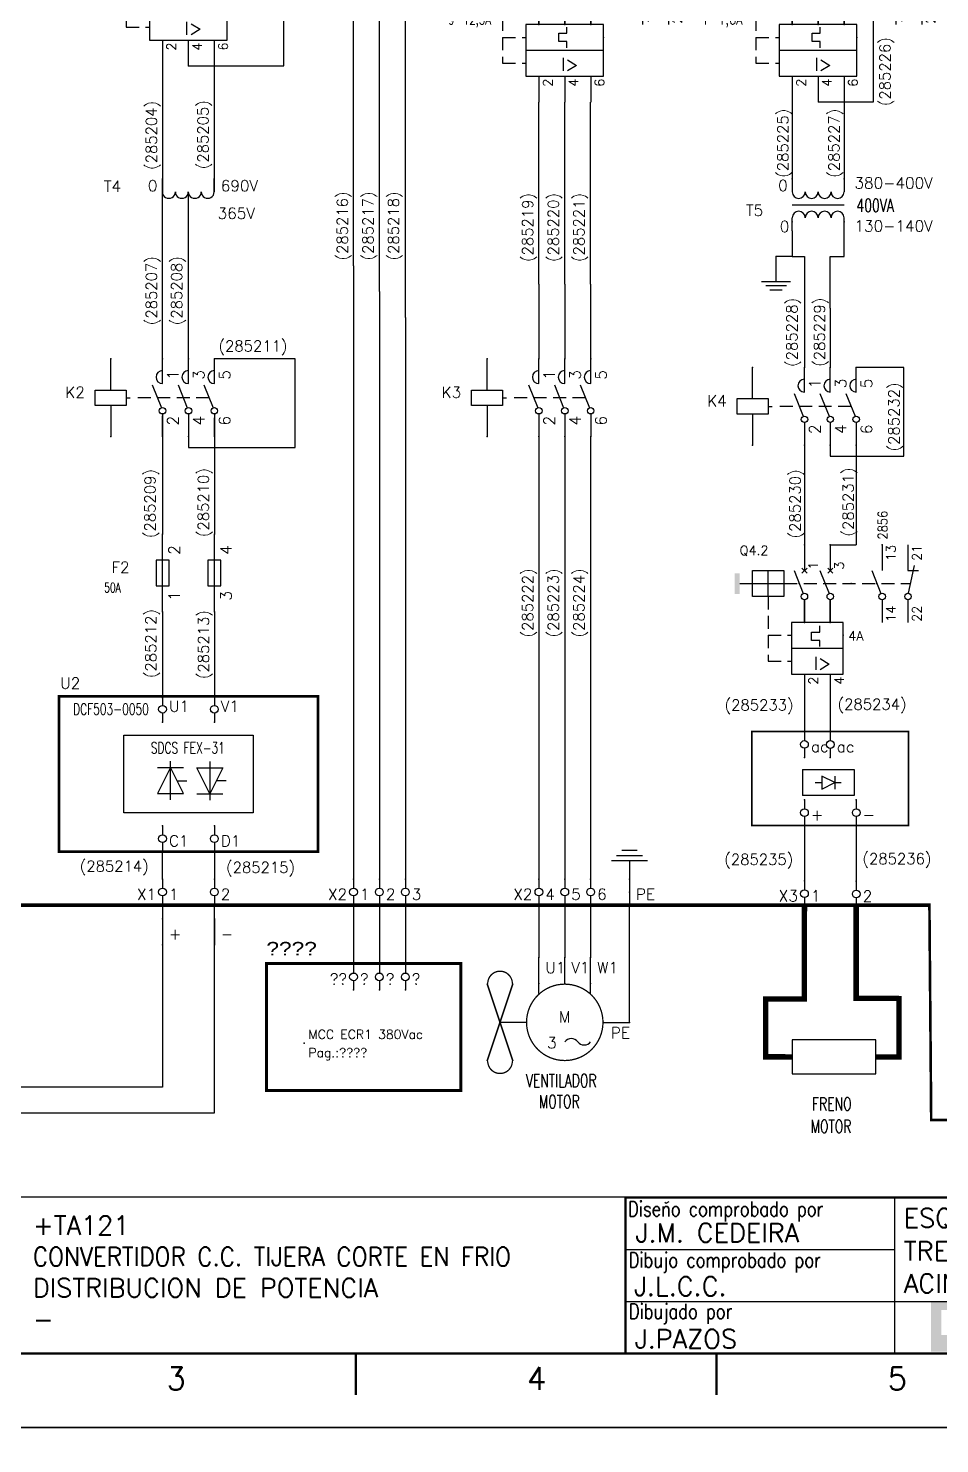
# Model space of a CAD drawing. Extents: x 3 to 423, y -4757 to 292.
# Drawn here: x 124.8 to 248.2, y -304.4 to -112.9 of the extents above; entities that cross this region are included whole.
import ezdxf
from ezdxf.enums import TextEntityAlignment as Align

# ---------------------------------------------------------------- set-up
doc = ezdxf.new("R2010")
doc.units = 0
doc.header["$LTSCALE"] = 10
doc.header["$MEASUREMENT"] = 0
doc.linetypes.add('DASHDOT', pattern=[1, 0.5, -0.25, 0, -0.25])
doc.linetypes.add('HIDDEN', pattern=[0.375, 0.25, -0.125])
doc.layers.get('0').update_dxf_attribs({"linetype": 'CONTINUOUS'})
for name, color, linetype in [('$MKLNK', 7, 'HIDDEN'), ('1', 7, 'CONTINUOUS'), ('10', 5, 'CONTINUOUS'), ('102', 7, 'CONTINUOUS'), ('2', 7, 'CONTINUOUS'), ('4', 7, 'HIDDEN'), ('8', 1, 'CONTINUOUS'), ('9', 6, 'CONTINUOUS'), ('DIBUJO', 7, 'CONTINUOUS'), ('NODE', 7, 'CONTINUOUS')]:
    doc.layers.add(name, color=color, linetype=linetype)
doc.styles.add('HELV', font='HELVBLD.SHX', dxfattribs={"width": 1.2})
doc.styles.add('LABEL', font='SIMPLEX', dxfattribs={"width": 0.8, "height": 4})
doc.styles.add('ROMANS', font='romans')
doc.styles.get("Standard").update_dxf_attribs({"font": 'simplex'})

# ---------------------------------------------------------------- blocks, each defined once
blk = doc.blocks.new('NOD', base_point=(237.5, 170))
at = {"layer": 'NODE'}
blk.add_point((237.5, 170), dxfattribs=at)
blk = doc.blocks.new('$071501S')
at = {"layer": '2'}
for p, q in [((0, -6), (0, 0)), ((-3, -6), (3, -6)), ((-3, -9), (-3, -6)), ((3, -6), (3, -9)), ((3, -9), (-3, -9)), ((0, -9), (0, -15))]:
    blk.add_line(p, q, dxfattribs=at)
at = {"layer": '2', "rotation": 90}
for p in [(0, 0), (0, -15)]:
    blk.add_blockref('NOD', p, dxfattribs=at)
at = {"layer": '8'}
for tag, p in [('1A', (1, -3.325)), ('2A', (1, -13.325))]:
    blk.add_attdef(tag, p, '', height=2.15, dxfattribs=at)
at = {"layer": '9'}
blk.add_attdef('ID', text='', height=2.15, dxfattribs=at).set_placement((-5, -7.5), align=Align.RIGHT)
blk = doc.blocks.new('$$PLU21')
blk.add_line((0, -2.5), (0, 2.5))
at = {"layer": '2'}
for p in [(0, 2.5), (0, -2.5)]:
    blk.add_blockref('NOD', p, dxfattribs=at)
at = {"layer": '8'}
blk.add_attdef('*A', (1.25, -0.5), '', height=2.15, dxfattribs=at)
at = {"layer": '9'}
blk.add_attdef('ID', text='', height=2.15, dxfattribs=at).set_placement((-1.25, -0.5), align=Align.RIGHT)
blk = doc.blocks.new('$$PLD12C')
for p, q in [((0, 2.5), (0, 0.75)), ((0, -0.75), (0, -2.5))]:
    blk.add_line(p, q)
at = {"layer": '2'}
blk.add_circle((0, 0), 0.75, dxfattribs=at)
for p in [(0, 2.5), (0, -2.5)]:
    blk.add_blockref('NOD', p, dxfattribs=at)
at = {"layer": '8'}
blk.add_attdef('*A', (1.25, -1.5), '', height=2.15, dxfattribs=at)
at = {"layer": '9'}
blk.add_attdef('ID', text='', height=2.15, dxfattribs=at).set_placement((-1.25, -1.5), align=Align.RIGHT)
blk = doc.blocks.new('$$PLD12')
blk.add_line((0, 2.5), (0, -2.5))
at = {"layer": '2'}
for p in [(0, 2.5), (0, -2.5)]:
    blk.add_blockref('NOD', p, dxfattribs=at)
at = {"layer": '8'}
blk.add_attdef('*A', (1.25, -1.5), '', height=2.15, dxfattribs=at)
at = {"layer": '9'}
blk.add_attdef('ID', text='', height=2.15, dxfattribs=at).set_placement((-1.25, -1.5), align=Align.RIGHT)
blk = doc.blocks.new('$$PLU21C')
for p, q in [((0, 2.5), (0, 0.75)), ((0, -0.75), (0, -2.5))]:
    blk.add_line(p, q)
at = {"layer": '2'}
blk.add_circle((0, 0), 0.75, dxfattribs=at)
for p in [(0, 2.5), (0, -2.5)]:
    blk.add_blockref('NOD', p, dxfattribs=at)
at = {"layer": '8'}
blk.add_attdef('*A', (1.25, -0.5), '', height=2.15, dxfattribs=at)
at = {"layer": '9'}
blk.add_attdef('ID', text='', height=2.15, dxfattribs=at).set_placement((-1.25, -0.5), align=Align.RIGHT)
blk = doc.blocks.new('$71302MS')
at = {"layer": '$MKLNK'}
blk.add_line((9, -7.5), (-5, -7.5), dxfattribs=at)
for p, q in [((0, -4.75), (0, 0)), ((5, -4.75), (5, 0)), ((10, -4.75), (10, 0)), ((0, -10.62), (0, -15)), ((5, -10.62), (5, -15)), ((10, -10.62), (10, -15))]:
    blk.add_line(p, q)
at = {"layer": '102'}
for p, q in [((-2, -5), (-0.23, -9.42)), ((3, -5), (4.77, -9.42)), ((8, -5), (9.77, -9.42))]:
    blk.add_line(p, q, dxfattribs=at)
for centre in [(0, -10), (5, -10), (10, -10)]:
    blk.add_circle(centre, 0.625, dxfattribs=at)
for centre in [(0, -3.5), (5, -3.5), (10, -3.5)]:
    blk.add_arc(centre, 1.25, 90, 270, dxfattribs=at)
at = {"layer": '2'}
for p in [(0, 0), (5, 0), (10, 0), (0, -15), (5, -15), (10, -15)]:
    blk.add_blockref('NOD', p, dxfattribs=at)
at = {"layer": '8', "flags": 8}
for tag, p in [('1A', (3.07, -4)), ('3A', (8.07, -4)), ('5A', (13.07, -4))]:
    blk.add_attdef(tag, p, '', height=2.15, rotation=90, dxfattribs=at)
for tag, p in [('2A', (3.07, -11)), ('4A', (8.07, -11)), ('6A', (13.07, -11))]:
    blk.add_attdef(tag, text='', height=2.15, rotation=90, dxfattribs=at).set_placement(p, align=Align.RIGHT)
at = {"layer": '9'}
blk.add_attdef('ID', text='', height=2.15, rotation=90, dxfattribs=at).set_placement((-7.25, -7.5), align=Align.CENTER)
blk = doc.blocks.new('$072101S')
at = {"layer": '2'}
for p, q in [((0, 0), (0, 15)), ((1.25, 10), (-1.25, 10)), ((-1.25, 10), (-1.25, 5)), ((1.25, 5), (1.25, 10)), ((-1.25, 5), (1.25, 5))]:
    blk.add_line(p, q, dxfattribs=at)
for p in [(0, 15), (0, 0)]:
    blk.add_blockref('NOD', p, dxfattribs=at)
at = {"layer": '8'}
blk.add_attdef('2A', (3.325, 11), '', height=2.15, rotation=90, dxfattribs=at)
blk.add_attdef('ID', text='', height=2.15, rotation=90, dxfattribs=at).set_placement((-2.25, 7.5), align=Align.CENTER)
blk.add_attdef('1A', text='', height=2.15, rotation=90, dxfattribs=at).set_placement((3.325, 4), align=Align.RIGHT)
blk = doc.blocks.new('$021501')
at = {"layer": '2'}
for p, q in [((0, -6), (0, 0)), ((-3.5, -6), (3.5, -6)), ((-2.5, -7), (2.5, -7)), ((-1.5, -8), (1.5, -8))]:
    blk.add_line(p, q, dxfattribs=at)
blk.add_blockref('NOD', (0, 0), dxfattribs=at)
blk = doc.blocks.new('KK')
for p, q in [((170.54, 197.03), (170.54, 201.39)), ((175.54, 197.03), (175.54, 201.39)), ((180.54, 197.03), (180.54, 201.41)), ((170.54, 187.03), (170.54, 182.03)), ((175.54, 187.03), (175.54, 182.03)), ((180.54, 187.03), (180.54, 182.03))]:
    blk.add_line(p, q)
for p in [(168.04, 194.53), (183.04, 194.53)]:
    blk.add_point(p)
at = {"layer": '102'}
for p, q in [((170.54, 212.03), (170.54, 207.03)), ((175.54, 212.03), (175.54, 207.03)), ((180.54, 212.03), (180.54, 207.03)), ((168.54, 207.03), (170.31, 202.61)), ((173.54, 207.03), (175.31, 202.61)), ((178.54, 207.03), (180.31, 202.61)), ((170.54, 201.4), (170.54, 197.03)), ((175.54, 201.4), (175.54, 197.03)), ((180.54, 201.4), (180.54, 197.03)), ((183.04, 197.03), (168.04, 197.03)), ((168.04, 197.03), (168.04, 192.03)), ((183.04, 192.03), (183.04, 197.03)), ((174.36, 195.31), (175.96, 195.31)), ((174.36, 193.71), (174.36, 195.31)), ((175.96, 195.31), (175.96, 196.53)), ((168.04, 192.03), (183.04, 192.03)), ((168.04, 192.03), (168.04, 187.03)), ((175.96, 193.71), (174.36, 193.71)), ((175.96, 192.53), (175.96, 193.71)), ((183.04, 187.03), (183.04, 192.03)), ((168.04, 187.03), (183.04, 187.03))]:
    blk.add_line(p, q, dxfattribs=at)
for centre in [(170.54, 202.03), (175.54, 202.03), (180.54, 202.03)]:
    blk.add_circle(centre, 0.625, dxfattribs=at)
for p in [(169.54, 204.53), (174.54, 204.53), (179.54, 204.53), (184.54, 204.53)]:
    blk.add_point(p, dxfattribs=at)
at = {"layer": '2', "linetype": 'HIDDEN'}
for p, q in [((163.54, 202.03), (163.54, 189.53)), ((163.54, 194.53), (168.04, 194.53)), ((163.54, 189.53), (168.04, 189.53))]:
    blk.add_line(p, q, dxfattribs=at)
at = {"layer": '2'}
blk.add_trace([(158.04, 206.53), (157.04, 206.53), (158.04, 202.53), (157.04, 202.53)], dxfattribs=at)
at = {"layer": 'DIBUJO'}
for p, q in [((160.54, 202.03), (160.54, 207.03)), ((160.54, 207.03), (166.54, 207.03)), ((163.54, 202.03), (163.54, 207.03)), ((166.54, 207.03), (166.54, 202.03)), ((171.04, 207.53), (170.04, 206.53)), ((170.04, 207.53), (171.04, 206.53)), ((175.04, 207.53), (176.04, 206.53)), ((176.04, 207.53), (175.04, 206.53)), ((180.04, 207.53), (181.04, 206.53)), ((181.04, 207.53), (180.04, 206.53)), ((158.04, 204.53), (166.54, 204.53)), ((166.54, 202.03), (160.54, 202.03))]:
    blk.add_line(p, q, dxfattribs=at)
at = {"layer": '2'}
for p in [(170.54, 212.03), (175.54, 212.03), (180.54, 212.03), (170.54, 197.03), (175.54, 197.03), (180.54, 197.03)]:
    blk.add_blockref('NOD', p, dxfattribs=at)
at = {"layer": '102'}
blk.add_text('I>', height=2.52, dxfattribs=at).set_placement((176.51, 188.04), align=Align.CENTER)
at = {"layer": 'DIBUJO', "color": 1, "style": 'ROMANS'}
for s, p in [('1', (173.15, 207.2)), ('3', (178.15, 207.2)), ('5', (183.15, 207.2)), ('2', (173.15, 185.01)), ('4', (178.15, 185.01)), ('6', (183.15, 185.01))]:
    blk.add_text(s, height=1.8, rotation=90, dxfattribs=at).set_placement(p)
at = {"layer": 'DIBUJO', "color": 6, "style": 'ROMANS'}
blk.add_attdef('REFERENCIA', (158.04, 210.03), '', height=1.8, dxfattribs=at)
at = {"layer": 'DIBUJO', "color": 6, "style": 'ROMANS', "width": 0.8}
blk.add_attdef('REGULACION', (184.04, 193.53), '', height=1.8, dxfattribs=at)
blk = doc.blocks.new('$060303')
at = {"layer": '2'}
for p, q in [((0, 0), (2.5, 0)), ((0, -10), (2.5, -10))]:
    blk.add_line(p, q, dxfattribs=at)
for centre in [(2.5, -1.25), (2.5, -3.75), (2.5, -6.25), (2.5, -8.75)]:
    blk.add_arc(centre, 1.25, 270, 90, dxfattribs=at)
for p in [(0, 0), (0, -10)]:
    blk.add_blockref('NOD', p, dxfattribs=at)
at = {"layer": '8'}
for tag, p in [('1A', (1.5, -3.325)), ('2A', (1.5, -13.325))]:
    blk.add_attdef(tag, text='', height=2.15, dxfattribs=at).set_placement(p, align=Align.RIGHT)
at = {"layer": '9'}
blk.add_attdef('ID', text='', height=2.15, dxfattribs=at).set_placement((0, 1.175), align=Align.CENTER)
blk = doc.blocks.new('newcajec')
at = {"layer": '1'}
for p, q in [((179.4, 20.85), (0.13, 20.85)), ((215.2, 20.8), (215.2, 0)), ((184.64, 20.18), (184.81, 20.01)), ((184.81, 20.01), (185.18, 20.25)), ((179.4, 13.87), (215.2, 13.87)), ((179.4, 6.93), (267.63, 6.93))]:
    blk.add_line(p, q, dxfattribs=at)
at = {"layer": '1', "const_width": 0.3}
blk.add_lwpolyline([(0, 0), (0, 272.5), (383, 272.5), (383, 0)], close=True, dxfattribs=at)
at = {"layer": '1'}
for points in [[(383, 20.8, 0.3, 0.3, 0), (179.4, 20.8, 0.3, 0.3, 0), (179.4, 0, 0.3, 0.3, 0)], [(143.5, -5.5, 0.3, 0.3, 0), (143.5, -0.09, 0.3, 0.3, 0)], [(191.5, -5.5, 0.3, 0.3, 0), (191.5, -0.09, 0.3, 0.3, 0)]]:
    blk.add_lwpolyline(points, format="xyseb", dxfattribs=at)
at = {"layer": '2', "color": 14}
for points in [[(220.05, 5.81), (220.05, 6.92), (226.74, 5.81), (226.74, 6.92)], [(221.42, 2.47), (220.05, 2.47), (221.42, 5.81), (220.05, 5.81)], [(224.25, 0.24), (224.25, 2.47), (220.05, 0.24), (220.05, 2.47)]]:
    blk.add_solid(points, dxfattribs=at)
at = {"layer": '1', "style": 'LABEL', "width": 0.8}
for s, p in [('Diseno comprobado por', (179.73, 18.27)), ('Dibujo comprobado por', (179.81, 11.47)), ('Dibujado por', (179.83, 4.64))]:
    blk.add_text(s, height=2, dxfattribs=at).set_placement(p)
at = {"layer": '1', "style": 'ROMANS'}
for s, p in [('3', (118.29, -4.82)), ('4', (166.29, -4.82)), ('5', (214.29, -4.82))]:
    blk.add_text(s, height=3, dxfattribs=at).set_placement(p)
at = {"layer": '10', "style": 'ROMANS'}
for tag, p in [('REV41', (3.5, 18.74)), ('REV43', (77.7, 18.74)), ('REV31', (3.5, 14.58)), ('REV33', (77.7, 14.58)), ('REV21', (3.5, 10.42)), ('REV23', (77.7, 10.42)), ('REV11', (3.5, 6.27)), ('REV13', (77.7, 6.27))]:
    blk.add_attdef(tag, text='', height=2.5, dxfattribs=at).set_placement(p, align=Align.MIDDLE)
for tag, p, height in [('REV42', (8, 17.49), 2.5), ('DOCUMENTTYPE', (216.43, 16.8), 2.5), ('SHEETNAME1', (100.5, 15.83), 2.5), ('DESIGNCHECK', (180.74, 14.83), 2.5), ('NOTA', (305.32, 15.8), 3), ('REV32', (8, 13.33), 2.5), ('SHEETNAME2', (100.5, 11.67), 2.5), ('OBJECT', (216.43, 12.4), 2.5), ('REV22', (8, 9.17), 2.5), ('ORDER', (305.32, 7.3), 4.5), ('SHEETNAME3', (100.5, 7.51), 2.5), ('DRAWINGCHECK', (180.53, 7.71), 2.5), ('CUSTOMER', (216.43, 8.08), 2.5), ('REV12', (8, 5.01), 2.5), ('SHEETNAME4', (100.5, 3.35), 2.5), ('DOCUMENT_ID', (305.32, 0.93), 4.4), ('USER', (180.63, 0.71), 2.5), ('DEPARTMENT', (271.93, 1.05), 2.5)]:
    blk.add_attdef(tag, p, '', height=height, dxfattribs=at)
for tag, width, p, p2 in [('REV44', 1.221199, (84.53, 17.49), (98.48, 17.49)), ('REV34', 1.221199, (84.53, 13.33), (98.48, 13.33)), ('REV24', 1.221199, (84.53, 9.17), (98.48, 9.17)), ('REV14', 1.221199, (84.53, 5.01), (98.48, 5.01)), ('CREATED2', 7.039915, (282.71, 1.05), (301.14, 1.05))]:
    blk.add_attdef(tag, text='', height=2.5, dxfattribs=dict(at, width=width)).set_placement(p, p2, align=Align.FIT)
for tag, p in [('SHEET', (382, 7.43)), ('NEXTSHEET', (382, 0.5))]:
    blk.add_attdef(tag, text='', height=2.5, dxfattribs=at).set_placement(p, align=Align.RIGHT)
blk = doc.blocks.new('$PP313')
at = {"layer": '2'}
blk.add_blockref('NOD', (0, 0), dxfattribs=at)
at = {"layer": '8'}
blk.add_attdef('1A', (1, -3.325), '', height=2.15, dxfattribs=at)
at = {"layer": '9'}
blk.add_attdef('ID', (1, 1), '', height=2.15, dxfattribs=at)
blk = doc.blocks.new('IATR1A1C')
for p, q in [((0, -7.5), (0, -3.14)), ((5, -7.5), (5, -3.14)), ((10, -7.5), (10, -3.12)), ((0, -17.5), (0, -22.5)), ((5, -17.5), (5, -22.5)), ((10, -17.5), (10, -22.5))]:
    blk.add_line(p, q)
for p in [(-2.5, -10), (12.5, -10)]:
    blk.add_point(p)
at = {"layer": '102'}
for p, q in [((0, 7.5), (0, 2.5)), ((5, 7.5), (5, 2.5)), ((10, 7.5), (10, 2.5)), ((20, 7.5), (20, 2.5)), ((25, 7.5), (25, 2.5)), ((25.13, -1.89), (26.25, 3.5)), ((-2, 2.5), (-0.23, -1.92)), ((3, 2.5), (4.77, -1.92)), ((8, 2.5), (9.77, -1.92)), ((18, 2.5), (19.77, -1.92)), ((25, 2.5), (27, 2.5)), ((0, -3.12), (0, -7.5)), ((5, -3.12), (5, -7.5)), ((10, -3.12), (10, -7.5)), ((20, -3.12), (20, -7.5)), ((25, -3.12), (25, -7.5)), ((12.5, -7.5), (-2.5, -7.5)), ((-2.5, -7.5), (-2.5, -12.5)), ((5.42, -9.22), (5.42, -8)), ((12.5, -12.5), (12.5, -7.5)), ((3.82, -9.22), (5.42, -9.22)), ((3.82, -10.82), (3.82, -9.22)), ((5.42, -10.82), (3.82, -10.82)), ((5.42, -12), (5.42, -10.82)), ((-2.5, -12.5), (12.5, -12.5)), ((-2.5, -12.5), (-2.5, -17.5)), ((12.5, -17.5), (12.5, -12.5)), ((-2.5, -17.5), (12.5, -17.5))]:
    blk.add_line(p, q, dxfattribs=at)
for centre in [(0, -2.5), (5, -2.5), (10, -2.5), (20, -2.5), (25, -2.5)]:
    blk.add_circle(centre, 0.625, dxfattribs=at)
for p in [(-1, 0), (4, 0), (9, 0), (14, 0), (19, 0)]:
    blk.add_point(p, dxfattribs=at)
at = {"layer": '2', "linetype": 'HIDDEN'}
for p, q in [((-3.86, 0), (25.46, 0)), ((-7, -2.5), (-7, -15)), ((-7, -10), (-2.5, -10)), ((-7, -15), (-2.5, -15))]:
    blk.add_line(p, q, dxfattribs=at)
at = {"layer": '2'}
blk.add_trace([(-12.5, 2), (-13.5, 2), (-12.5, -2), (-13.5, -2)], dxfattribs=at)
at = {"layer": 'DIBUJO'}
for p, q in [((0.5, 3), (-0.5, 2)), ((-0.5, 3), (0.5, 2)), ((4.5, 3), (5.5, 2)), ((5.5, 3), (4.5, 2)), ((9.5, 3), (10.5, 2)), ((10.5, 3), (9.5, 2)), ((-12.5, 0), (-4, 0)), ((-10, -2.5), (-10, 2.5)), ((-10, 2.5), (-4, 2.5)), ((-7, -2.5), (-7, 2.5)), ((-4, 2.5), (-4, -2.5)), ((-4, -2.5), (-10, -2.5))]:
    blk.add_line(p, q, dxfattribs=at)
at = {"layer": '2'}
for p in [(0, 7.5), (5, 7.5), (10, 7.5), (20, 7.5), (0, -7.5), (5, -7.5), (10, -7.5)]:
    blk.add_blockref('NOD', p, dxfattribs=at)
at = {"layer": '102'}
blk.add_text('I>', height=2.52, dxfattribs=at).set_placement((5.97, -16.49), align=Align.CENTER)
at = {"layer": 'DIBUJO', "color": 1, "style": 'ROMANS'}
for s, p in [('13', (22.61, 4.39)), ('21', (27.61, 4.39)), ('1', (2.61, 2.68)), ('3', (7.61, 2.68)), ('5', (12.61, 2.68)), ('14', (22.61, -7.37)), ('22', (27.61, -7.37)), ('2', (2.61, -19.52)), ('4', (7.61, -19.52)), ('6', (12.61, -19.52))]:
    blk.add_text(s, height=1.8, rotation=90, dxfattribs=at).set_placement(p)
at = {"layer": 'DIBUJO', "color": 6, "style": 'ROMANS', "width": 0.8}
for p in [(21, 8.5), (26, 8.5)]:
    blk.add_attdef('PAGCAUXABIERTO1', p, '', height=1.8, rotation=90, dxfattribs=at)
at = {"layer": 'DIBUJO', "color": 6, "style": 'ROMANS'}
blk.add_attdef('REFERENCIA', (-12.5, 5.5), '', height=1.8, dxfattribs=at)
at = {"layer": 'DIBUJO', "color": 6, "style": 'ROMANS', "width": 0.8}
blk.add_attdef('REGULACION', (13.5, -11), '', height=1.8, dxfattribs=at)
blk = doc.blocks.new('T2')
for p, q in [((152.83, 172.88), (152.83, 177.24)), ((157.83, 172.88), (157.83, 177.24)), ((152.83, 162.88), (152.83, 157.88)), ((157.83, 162.88), (157.83, 157.88))]:
    blk.add_line(p, q)
for p in [(150.33, 170.38), (160.33, 170.38)]:
    blk.add_point(p)
at = {"layer": '102'}
for p, q in [((152.83, 187.88), (152.83, 182.88)), ((157.83, 187.88), (157.83, 182.88)), ((167.83, 187.88), (167.83, 182.88)), ((172.83, 187.88), (172.83, 182.88)), ((172.96, 178.49), (174.08, 183.88)), ((150.83, 182.88), (152.6, 178.46)), ((155.83, 182.88), (157.6, 178.46)), ((165.83, 182.88), (167.6, 178.46)), ((172.83, 182.88), (174.83, 182.88)), ((152.83, 177.25), (152.83, 172.88)), ((157.83, 177.25), (157.83, 172.88)), ((167.83, 177.25), (167.83, 172.88)), ((172.83, 177.25), (172.83, 172.88)), ((160.33, 172.88), (150.33, 172.88)), ((150.33, 172.88), (150.33, 167.88)), ((160.33, 167.88), (160.33, 172.88)), ((154.18, 170.99), (155.78, 170.99)), ((154.18, 169.39), (154.18, 170.99)), ((155.78, 170.99), (155.78, 172.21)), ((150.33, 167.88), (160.33, 167.88)), ((150.33, 167.88), (150.33, 162.88)), ((155.78, 169.39), (154.18, 169.39)), ((155.78, 168.21), (155.78, 169.39)), ((160.33, 162.88), (160.33, 167.88)), ((150.33, 162.88), (160.33, 162.88))]:
    blk.add_line(p, q, dxfattribs=at)
for centre in [(152.83, 177.88), (157.83, 177.88), (167.83, 177.88), (172.83, 177.88)]:
    blk.add_circle(centre, 0.625, dxfattribs=at)
for p in [(151.83, 180.38), (156.83, 180.38), (161.83, 180.38), (161.83, 180.38), (166.83, 180.38)]:
    blk.add_point(p, dxfattribs=at)
at = {"layer": '2', "linetype": 'HIDDEN'}
for p, q in [((145.83, 177.88), (145.83, 165.38)), ((148.96, 180.38), (173.29, 180.38)), ((145.83, 170.38), (150.33, 170.38)), ((145.83, 165.38), (150.33, 165.38))]:
    blk.add_line(p, q, dxfattribs=at)
at = {"layer": '2'}
blk.add_trace([(140.33, 182.38), (139.33, 182.38), (140.33, 178.38), (139.33, 178.38)], dxfattribs=at)
at = {"layer": 'DIBUJO'}
for p, q in [((153.33, 183.38), (152.33, 182.38)), ((152.33, 183.38), (153.33, 182.38)), ((157.33, 183.38), (158.33, 182.38)), ((158.33, 183.38), (157.33, 182.38)), ((142.83, 177.88), (142.83, 182.88)), ((142.83, 182.88), (148.83, 182.88)), ((145.83, 177.88), (145.83, 182.88)), ((148.83, 182.88), (148.83, 177.88)), ((140.33, 180.38), (148.83, 180.38)), ((148.83, 177.88), (142.83, 177.88))]:
    blk.add_line(p, q, dxfattribs=at)
at = {"layer": '2'}
for p in [(152.83, 187.88), (157.83, 187.88), (167.83, 187.88), (152.83, 172.88), (157.83, 172.88)]:
    blk.add_blockref('NOD', p, dxfattribs=at)
at = {"layer": '102'}
blk.add_text('I>', height=2.52, dxfattribs=at).set_placement((156.33, 163.72), align=Align.CENTER)
at = {"layer": 'DIBUJO', "color": 1, "style": 'ROMANS'}
for s, p in [('13', (170.43, 184.76)), ('21', (175.43, 184.76)), ('1', (155.43, 183.05)), ('3', (160.43, 183.05)), ('14', (170.43, 173)), ('22', (175.43, 173)), ('2', (155.43, 160.86)), ('4', (160.43, 160.86))]:
    blk.add_text(s, height=1.8, rotation=90, dxfattribs=at).set_placement(p)
at = {"layer": 'DIBUJO', "color": 6, "style": 'ROMANS', "width": 0.8}
for p in [(168.83, 188.88), (173.83, 188.88)]:
    blk.add_attdef('PAGCAUXABIERTO1', p, '', height=1.8, rotation=90, dxfattribs=at)
at = {"layer": 'DIBUJO', "color": 6, "style": 'ROMANS'}
blk.add_attdef('REFERENCIA', (140.33, 185.88), '', height=1.8, dxfattribs=at)
at = {"layer": 'DIBUJO', "color": 6, "style": 'ROMANS', "width": 0.8}
blk.add_attdef('REGULACION', (161.33, 169.38), '', height=1.8, dxfattribs=at)
blk = doc.blocks.new('TRAFO')
at = {"layer": '2'}
for p, q in [((226.86, 189.08), (226.86, 186.58)), ((236.86, 189.08), (236.86, 186.58))]:
    blk.add_line(p, q, dxfattribs=at)
for centre in [(228.11, 186.58), (230.61, 186.58), (233.11, 186.58), (235.61, 186.58)]:
    blk.add_arc(centre, 1.25, 180, 0, dxfattribs=at)
at = {"layer": '2', "rotation": 270}
for p in [(226.86, 189.08), (236.86, 189.08)]:
    blk.add_blockref('NOD', p, dxfattribs=at)
at = {"layer": '8'}
for tag, p in [('2A', (225.98, 186.74)), ('380-400V', (253.99, 187.22))]:
    blk.add_attdef(tag, text='', height=2.15, dxfattribs=at).set_placement(p, align=Align.RIGHT)
at = {"layer": '9'}
blk.add_attdef('ID', text='', height=2.15, dxfattribs=at).set_placement((219.58, 181.92), align=Align.CENTER)
blk = doc.blocks.new('TRAFO1')
at = {"layer": '2'}
for p, q in [((0, 0), (0, 2.5)), ((10, 0), (10, 2.5))]:
    blk.add_line(p, q, dxfattribs=at)
for centre in [(1.25, 2.5), (3.75, 2.5), (6.25, 2.5), (8.75, 2.5)]:
    blk.add_arc(centre, 1.25, 0, 180, dxfattribs=at)
for p, rotation in [((0.01, 1.71), 90), ((10.01, 1.71), 270)]:
    blk.add_blockref('NOD', p, dxfattribs=dict(at, rotation=rotation))
at = {"layer": '8'}
for tag, p in [('2A', (-0.56, -0.27)), ('380-400V', (27.13, -0.16))]:
    blk.add_attdef(tag, text='', height=2.15, dxfattribs=at).set_placement(p, align=Align.RIGHT)

msp = doc.modelspace()

# ---------------------------------------------------------------- linework, layer by layer
for p, q in [((229.58, -213.2), (236.58, -213.2)), ((232.2, -214.08), (232.2, -215.83)), ((233.96, -214.95), (232.2, -214.08)), ((233.96, -214.08), (233.96, -215.83)), ((231.33, -214.95), (232.2, -214.95)), ((232.2, -215.83), (233.96, -214.95)), ((233.96, -214.95), (234.83, -214.95)), ((236.58, -216.7), (229.58, -216.7))]:
    msp.add_line(p, q)
at = {"layer": '2', "color": 7}
for p, q in [((168.85, -145.02), (168.85, -89.08)), ((172.35, -148.52), (172.35, -92.58)), ((159.43, -117.98), (159.43, -96.88)), ((175.86, -152.03), (175.86, -96.08)), ((239.14, -101.84), (239.14, -122.86)), ((142.99, -117.98), (142.99, -133.26)), ((146.49, -117.98), (159.43, -117.98)), ((150, -117.98), (150, -133.26)), ((193.93, -136.37), (193.93, -122.86)), ((197.43, -136.37), (197.43, -122.86)), ((200.93, -136.37), (200.93, -122.86)), ((228.21, -122.86), (228.21, -133.26)), ((239.14, -122.86), (231.72, -122.86)), ((235.22, -122.86), (235.22, -133.26)), ((142.99, -135.01), (142.99, -133.26)), ((150, -135.01), (150, -133.26)), ((143.01, -157.63), (142.99, -135.01)), ((146.51, -157.63), (146.51, -135.19)), ((193.93, -147.5), (193.93, -136.37)), ((197.43, -147.5), (197.43, -136.37)), ((200.93, -147.5), (200.93, -136.37)), ((228.21, -136.76), (235.22, -136.76)), ((228.21, -140.27), (228.21, -143.77)), ((235.22, -143.77), (235.22, -140.27)), ((168.85, -145.02), (168.85, -228.02)), ((228.21, -143.77), (226.02, -143.77)), ((228.21, -143.77), (229.86, -143.77)), ((229.86, -143.77), (229.86, -150.77)), ((233.36, -150.77), (233.36, -143.77)), ((233.36, -143.77), (235.22, -143.77)), ((172.35, -148.52), (172.35, -228.02)), ((193.93, -147.5), (193.93, -157.63)), ((197.43, -147.5), (197.43, -157.63)), ((200.93, -147.5), (200.93, -157.63)), ((229.86, -150.77), (229.86, -157.22)), ((233.36, -150.77), (233.36, -157.22)), ((175.86, -152.03), (175.86, -228.02)), ((160.95, -157.63), (150.02, -157.63)), ((160.95, -169.61), (160.95, -157.63)), ((229.86, -157.22), (229.86, -158.79)), ((233.36, -157.22), (233.36, -158.79)), ((243.32, -158.79), (236.87, -158.79)), ((243.32, -170.77), (243.32, -158.79)), ((143.01, -168.14), (143.01, -165.31)), ((150.02, -168.14), (150.02, -165.61)), ((143.01, -168.14), (143.01, -181.33)), ((146.51, -168.14), (146.51, -169.61)), ((150.02, -168.14), (150.02, -181.33)), ((193.93, -168.14), (193.93, -179.09)), ((197.43, -168.14), (197.43, -179.09)), ((200.93, -168.14), (200.93, -179.09)), ((146.51, -169.61), (160.95, -169.61)), ((229.86, -169.3), (229.86, -180.02)), ((233.36, -169.3), (233.36, -170.77)), ((236.87, -169.3), (236.87, -182.76)), ((233.36, -170.77), (243.32, -170.77)), ((193.93, -179.09), (193.93, -228.02)), ((197.43, -179.09), (197.43, -228.02)), ((200.93, -179.09), (200.93, -228.02)), ((233.36, -182.76), (236.87, -182.76)), ((143.01, -191.84), (143.01, -199.7)), ((150.02, -191.84), (150.02, -199.7)), ((143.01, -199.7), (143.01, -203.4)), ((150.02, -199.7), (150.02, -203.33)), ((137.76, -219.05), (137.76, -208.54)), ((137.76, -208.54), (155.27, -208.54)), ((155.27, -208.54), (155.27, -219.05)), ((229.58, -213.2), (229.58, -216.7)), ((236.58, -213.2), (236.58, -216.7)), ((155.27, -219.05), (137.76, -219.05)), ((229.86, -220.77), (229.86, -223.75)), ((236.87, -220.77), (236.87, -225.01)), ((229.86, -223.75), (229.86, -228.24)), ((143.01, -228.02), (143.01, -224.17)), ((150.02, -224.21), (150.02, -228.16)), ((236.87, -225.01), (236.87, -228.28)), ((143.01, -231.53), (143.01, -256.16)), ((150.02, -259.66), (150.02, -231.53)), ((168.85, -231.53), (168.85, -239.5)), ((172.35, -231.53), (172.35, -239.5)), ((175.86, -231.53), (175.86, -239.5)), ((193.93, -231.53), (193.93, -238.64)), ((197.43, -231.53), (197.43, -238.64)), ((200.93, -231.53), (200.93, -238.64)), ((206.19, -247.4), (206.19, -231.53)), ((229.86, -230.93), (229.86, -232.64)), ((236.87, -230.97), (236.87, -232.64)), ((202.69, -247.4), (206.19, -247.4)), ((143.01, -256.16), (107.98, -256.16)), ((100.97, -259.66), (150.02, -259.66))]:
    msp.add_line(p, q, dxfattribs=at)
at = {"layer": '2'}
for p, q in [((138.11, -162.89), (138.63, -162.89)), ((189.02, -162.89), (189.55, -162.89)), ((224.95, -164.05), (225.48, -164.05)), ((229.86, -180.02), (229.86, -182.76)), ((229.86, -203.78), (229.86, -208.04)), ((233.36, -203.78), (233.36, -208.05)), ((144.08, -217.3), (144.08, -212.04)), ((149.41, -212.08), (149.41, -217.34)), ((142.32, -212.92), (145.83, -212.92)), ((144.08, -212.92), (142.32, -216.42)), ((145.83, -216.42), (144.08, -212.92)), ((147.66, -212.96), (151.16, -212.96)), ((149.41, -216.46), (147.66, -212.96)), ((151.16, -212.96), (149.41, -216.46)), ((142.32, -216.42), (145.83, -216.42)), ((145.01, -214.71), (146.3, -214.71)), ((150.35, -214.67), (151.64, -214.67)), ((147.66, -216.46), (151.16, -216.46)), ((193.93, -243.49), (193.93, -240.4)), ((197.43, -242.15), (197.43, -240.4)), ((200.93, -243.49), (200.93, -240.4)), ((239.52, -249.76), (228.21, -249.76)), ((228.21, -249.76), (228.21, -254.39)), ((239.52, -254.39), (239.52, -249.76)), ((228.21, -254.39), (239.52, -254.39))]:
    msp.add_line(p, q, dxfattribs=at)
at = {"layer": '2', "color": 3, "linetype": 'DASHDOT'}
for points in [[(408.45, -260.6, 0.35, 0.35, 0), (247.01, -260.6, 0.35, 0.35, 0), (246.77, -231.53, 0.49, 0.49, 0), (25.61, -231.53, 0.49, 0.49, 0), (25.61, -30.65, 0.49, 0.49, 0)], [(157.08, -239.42, 0.4, 0.4, 0), (183.37, -239.42, 0.4, 0.4, 0), (183.37, -256.61, 0.4, 0.4, 0), (157.08, -256.61, 0.4, 0.4, 0), (157.08, -239.42, 0.4, 0.4, 0)]]:
    msp.add_lwpolyline(points, format="xyseb", dxfattribs=at)
at = {"layer": '2', "color": 7}
for points in [[(129, -224.3, 0.35, 0.35, 0), (164.03, -224.3, 0.35, 0.35, 0), (164.03, -203.28, 0.35, 0.35, 0), (129, -203.28, 0.35, 0.35, 0), (129, -224.3, 0.35, 0.35, 0)], [(222.73, -220.77, 0.212, 0.212, 0), (243.93, -220.77, 0.212, 0.212, 0), (243.93, -208.05, 0.212, 0.212, 0), (222.73, -208.05, 0.212, 0.212, 0), (222.73, -220.77, 0.212, 0.212, 0)]]:
    msp.add_lwpolyline(points, format="xyseb", dxfattribs=at)
at = {"layer": '2', "color": 7, "const_width": 0.74}
for points in [[(224.97, -244.24), (229.85, -244.24), (229.86, -231.44)], [(242.66, -244.16), (236.86, -244.16), (236.86, -231.43)], [(228.21, -252.08), (224.62, -252.07), (224.62, -243.86)], [(239.52, -252.08), (242.66, -252.08), (242.66, -243.83)]]:
    msp.add_lwpolyline(points, dxfattribs=at)
at = {"layer": '2'}
for points in [[(187.01, -242.15, 0.175, 0.175, -0.414214), (188.67, -240.48, 0.175, 0.175, -0.414214), (190.34, -242.15, 0.175, 0.175, -1)], [(186.92, -242.15, 0.21, 0.21, 0), (190.42, -252.66, 0.21, 0.21, 0)], [(190.42, -242.15, 0.21, 0.21, 0), (186.92, -252.66, 0.21, 0.21, 0)], [(187.01, -252.66, 0.175, 0.175, 0.414214), (188.67, -254.32, 0.175, 0.175, 0.414214), (190.34, -252.66, 0.175, 0.175, 1)]]:
    msp.add_lwpolyline(points, format="xyseb", dxfattribs=at)
msp.add_lwpolyline([(192.26, -247.4, 0.175, 0.175, 1), (202.6, -247.4, 0.175, 0.175, 1)], format="xyseb", close=True, dxfattribs=at)
at = {"layer": '2', "linetype": 'HIDDEN'}
msp.add_lwpolyline([(188.67, -247.4, 0.21, 0.21, 0), (192.17, -247.4, 0.21, 0.21, 0)], format="xyseb", dxfattribs=at)
at = {"layer": '2'}
for centre, start, end in [((198.31, -250.69), 36.8699, 143.1301), ((200.06, -249.37), 216.8699, 323.1301)]:
    msp.add_arc(centre, 1.09, start, end, dxfattribs=at)
at = {"layer": 'DIBUJO'}
for points in [[(2.63, -5.25), (422.63, -5.25), (422.63, -302.25), (2.63, -302.25), (2.63, -5.25)], [(2.63, -302.25), (422.63, -302.25), (422.63, -599.25), (2.63, -599.25), (2.63, -302.25)]]:
    msp.add_lwpolyline(points, dxfattribs=at)

# ---------------------------------------------------------------- block references
ref = msp.add_blockref('T2', (122.77, -314.41), dxfattribs=dict(xscale=0.7006960101950408, yscale=0.7006960101950408, zscale=0.7006960101950408))
ref.add_attrib('REFERENCIA', 'Q4.2', (221.1, -184.16), dxfattribs={"layer": 'DIBUJO', "color": 6, "height": 1.261, "style": 'ROMANS'})
ref.add_attrib('REGULACION', '4A', (235.81, -195.72), dxfattribs={"layer": 'DIBUJO', "color": 6, "height": 1.261, "style": 'ROMANS'})
ref.add_attrib('PAGCAUXABIERTO1', '2856', (241.07, -182.06), dxfattribs={"layer": 'DIBUJO', "color": 6, "height": 1.261, "rotation": 90, "style": 'ROMANS', "width": 0.9})
at = {"layer": '2', "color": 7}
ref = msp.add_blockref('newcajec', (23.31, -292.23), dxfattribs=dict(at, xscale=1.016442892079945, yscale=1.016442892079945, zscale=1.016442892079945))
ref.add_attrib('SHEETNAME3', 'DISTRIBUCION DE POTENCIA', (125.46, -284.6), dxfattribs={"layer": '10', "height": 2.5411, "style": 'ROMANS'})
ref.add_attrib('SHEETNAME2', 'CONVERTIDOR C.C. TIJERA CORTE EN FRIO', (125.46, -280.37), dxfattribs={"layer": '10', "height": 2.5411, "style": 'ROMANS', "width": 0.9})
ref.add_attrib('SHEETNAME1', '+TA121', (125.46, -276.14), dxfattribs={"layer": '10', "height": 2.541, "style": 'ROMANS'})
ref.add_attrib('USER', 'J.PAZOS', (206.91, -291.51), dxfattribs={"layer": '10', "height": 2.541, "style": 'ROMANS'})
ref.add_attrib('DRAWINGCHECK', 'J.L.C.C.', (206.81, -284.39), dxfattribs={"layer": '10', "height": 2.541, "style": 'ROMANS'})
ref.add_attrib('DESIGNCHECK', 'J.M. CEDEIRA', (207.02, -277.15), dxfattribs={"layer": '10', "height": 2.5411, "style": 'ROMANS'})
ref.add_attrib('SHEETNAME4', '-', (125.46, -288.83), dxfattribs={"layer": '10', "height": 2.54, "style": 'ROMANS'})
ref.add_attrib('CUSTOMER', 'ACINDAR', (243.3, -284.01), dxfattribs={"layer": '10', "height": 2.541, "style": 'ROMANS'})
ref.add_attrib('OBJECT', 'TREN DE ROLLOS Y BARRAS', (243.3, -279.62), dxfattribs={"layer": '10', "height": 2.5411, "style": 'ROMANS'})
ref.add_attrib('DOCUMENTTYPE', 'ESQUEMA ELECTRICO', (243.3, -275.15), dxfattribs={"layer": '10', "height": 2.5411, "style": 'ROMANS'})
at = {"layer": '2', "color": 7, "xscale": 0.7006960101950408, "yscale": 0.7006960101950408, "zscale": 0.7006960101950408}
for name, p, values in [('KK', (23.49, -245.53), {'REFERENCIA': 'Q2', 'REGULACION': '28-40A'}), ('TRAFO', (69.25, -265.75), {'2A': '0', '380-400V': '380-400V', 'ID': 'T5'}), ('TRAFO1', (228.21, -140.27), {'380-400V': '130-140V', '2A': '0'}), ('$072101S', (150.02, -191.84), {'1A': '3', '2A': '4'}), ('$$PLU21C', (143.01, -205.03), {'*A': 'U1'}), ('$$PLU21C', (150.02, -205.03), {'*A': 'V1'}), ('$$PLD12C', (229.86, -209.79), {'*A': 'ac'}), ('$$PLD12C', (233.36, -209.8), {'*A': 'ac'}), ('$$PLD12C', (229.86, -219.02), {'*A': '+'}), ('$$PLD12C', (236.87, -219.02), {'*A': '-'}), ('$$PLD12C', (143.01, -222.55), {'*A': 'C1'}), ('$$PLD12C', (150.02, -222.55), {'*A': 'D1'}), ('$$PLD12C', (143.01, -229.77), {'ID': 'X1', '*A': '1'}), ('$$PLD12C', (150.02, -229.77), {'*A': '2'}), ('$$PLD12C', (168.85, -229.77), {'ID': 'X2', '*A': '1'}), ('$$PLD12C', (172.35, -229.77), {'*A': '2'}), ('$$PLD12C', (175.86, -229.77), {'*A': '3'}), ('$$PLD12C', (193.93, -229.77), {'ID': 'X2', '*A': '4'}), ('$$PLD12C', (197.43, -229.77), {'*A': '5'}), ('$$PLD12C', (200.93, -229.77), {'*A': '6'}), ('$$PLD12', (206.19, -229.77), {'*A': 'PE'}), ('$$PLD12C', (229.86, -229.99), {'ID': 'X3', '*A': '1'}), ('$$PLD12C', (236.87, -230.03), {'*A': '2'}), ('$$PLD12', (143.01, -235.14), {'*A': '+'}), ('$$PLD12', (150.02, -235.14), {'*A': '-'}), ('$$PLU21', (193.93, -240.4), {'*A': 'U1'}), ('$$PLU21', (197.43, -240.4), {'*A': 'V1'}), ('$$PLU21', (200.93, -240.4), {'*A': 'W1'}), ('$$PLD12C', (168.85, -241.25), {'ID': '??', '*A': '?'}), ('$$PLD12C', (172.35, -241.25), {'*A': '?'}), ('$$PLD12C', (175.86, -241.25), {'*A': '?'})]:
    msp.add_blockref(name, p, dxfattribs=at).add_auto_attribs(values)
at = {"layer": '2', "color": 7}
ref = msp.add_blockref('IATR1A1C', (193.93, -107.1), dxfattribs=dict(at, xscale=0.7006960101950408, yscale=0.7006960101950408, zscale=0.7006960101950408))
ref.add_attrib('REFERENCIA', 'Q3', (185.17, -103.6), dxfattribs={"layer": 'DIBUJO', "color": 6, "height": 1.752, "style": 'ROMANS'})
ref.add_attrib('REGULACION', '9-12,5A', (181.66, -112.35), dxfattribs={"layer": 'DIBUJO', "color": 6, "height": 1.261, "style": 'ROMANS', "width": 0.8})
ref.add_attrib('PAGCAUXABIERTO1', '2856', (208.64, -101.14), dxfattribs={"layer": 'DIBUJO', "color": 6, "height": 1.261, "rotation": 90, "style": 'ROMANS', "width": 0.9})
ref = msp.add_blockref('IATR1A1C', (228.21, -107.1), dxfattribs=dict(at, xscale=0.7006960101950408, yscale=0.7006960101950408, zscale=0.7006960101950408))
ref.add_attrib('REFERENCIA', 'Q4.1', (219.45, -103.6), dxfattribs={"layer": 'DIBUJO', "color": 6, "height": 1.752, "style": 'ROMANS'})
ref.add_attrib('REGULACION', '1-1,6A', (215.95, -112.35), dxfattribs={"layer": 'DIBUJO', "color": 6, "height": 1.261, "style": 'ROMANS', "width": 0.9})
ref.add_attrib('PAGCAUXABIERTO1', '2856', (242.93, -101.14), dxfattribs={"layer": 'DIBUJO', "color": 6, "height": 1.261, "rotation": 90, "style": 'ROMANS', "width": 0.9})
ref = msp.add_blockref('$060303', (150, -133.26), dxfattribs=dict(at, xscale=0.7006960101950408, yscale=0.7006960101950408, zscale=0.7006960101950408, rotation=270))
ref.add_attrib('ID', 'T4', dxfattribs={"layer": '9', "height": 1.506}).set_placement((136.23, -135.01), align=Align.CENTER)
ref.add_attrib('1A', '690V', dxfattribs={"layer": '8', "height": 1.506}).set_placement((155.93, -134.94), align=Align.RIGHT)
ref.add_attrib('2A', '0', dxfattribs={"layer": '8', "height": 1.51}).set_placement((142.32, -134.94), align=Align.RIGHT)
at = {"layer": '2', "color": 7, "xscale": 0.5605568081560406, "yscale": 0.5605568081560406, "zscale": 0.5605568081560406}
msp.add_blockref('$021501', (226.02, -143.77), dxfattribs=at)
at = {"layer": '2'}
for name, p, xscale, yscale, zscale, values in [('$71302MS', (143.01, -157.63), 0.7006960101950408, 0.7006960101950408, 0.7006960101950408, {'1A': '1', '2A': '2', '3A': '3', '4A': '4', '5A': '5', '6A': '6'}), ('$71302MS', (193.93, -157.63), 0.7006960101950408, 0.7006960101950408, 0.7006960101950408, {'1A': '1', '2A': '2', '3A': '3', '4A': '4', '5A': '5', '6A': '6'}), ('$71302MS', (229.86, -158.79), 0.7006960101950408, 0.7006960101950408, 0.7006960101950408, {'1A': '1', '2A': '2', '3A': '3', '4A': '4', '5A': '5', '6A': '6'}), ('$PP313', (162.17, -250.22), 0.5721182923242641, 0.5721182923242641, 0.5721182923242641, {'ID': 'MCC ECR1 380Vac', '1A': 'Pag.:????'})]:
    msp.add_blockref(name, p, dxfattribs=dict(at, xscale=xscale, yscale=yscale, zscale=zscale)).add_auto_attribs(values)
at = {"layer": '2', "color": 7}
ref = msp.add_blockref('$072101S', (143.01, -191.84), dxfattribs=dict(at, xscale=0.7006960101950408, yscale=0.7006960101950408, zscale=0.7006960101950408))
ref.add_attrib('ID', 'F2', dxfattribs={"layer": '8', "height": 1.506}).set_placement((137.32, -186.58), align=Align.CENTER)
ref.add_attrib('1A', '1', dxfattribs={"layer": '8', "height": 1.51, "rotation": 90}).set_placement((145.34, -189.04), align=Align.RIGHT)
ref.add_attrib('2A', '2', (145.34, -184.13), dxfattribs={"layer": '8', "height": 1.51, "rotation": 90})
at = {"layer": '2', "xscale": 0.7006960101950408, "yscale": 0.7006960101950408, "zscale": 0.7006960101950408, "rotation": 270}
msp.add_blockref('NOD', (143.01, -203.5), dxfattribs=at)
at = {"layer": '2', "color": 7, "xscale": 0.7006960101950408, "yscale": 0.7006960101950408, "zscale": 0.7006960101950408, "rotation": 180}
msp.add_blockref('$021501', (206.19, -229.77), dxfattribs=at)
at = {"layer": '2', "color": 7}
ref = msp.add_blockref('$$PLU21', (204.44, -247.4), dxfattribs=dict(at, xscale=0.7006960101950408, yscale=0.7006960101950408, zscale=0.7006960101950408, rotation=270))
ref.add_attrib('*A', 'PE', (203.67, -249.57), dxfattribs={"layer": '8', "height": 1.506})
at = {"layer": '4'}
ref = msp.add_blockref('$071501S', (136, -157.63), dxfattribs=dict(at, xscale=0.7006960101950408, yscale=0.7006960101950408, zscale=0.7006960101950408))
ref.add_attrib('ID', 'K2', dxfattribs={"layer": '9', "height": 1.506}).set_placement((132.5, -162.89), align=Align.RIGHT)
ref = msp.add_blockref('$071501S', (186.92, -157.63), dxfattribs=dict(at, xscale=0.7006960101950408, yscale=0.7006960101950408, zscale=0.7006960101950408))
ref.add_attrib('ID', 'K3', dxfattribs={"layer": '9', "height": 1.506}).set_placement((183.42, -162.89), align=Align.RIGHT)
ref = msp.add_blockref('$071501S', (222.85, -158.79), dxfattribs=dict(at, xscale=0.7006960101950408, yscale=0.7006960101950408, zscale=0.7006960101950408))
ref.add_attrib('ID', 'K4', dxfattribs={"layer": '9', "height": 1.506}).set_placement((219.35, -164.05), align=Align.RIGHT)

# ---------------------------------------------------------------- texts
at = {"layer": '2', "color": 6}
for s, p in [('(285226)', (241.49, -123.42)), ('(285204)', (142.24, -132.04)), ('(285205)', (149.21, -131.95)), ('(285225)', (227.68, -133.1)), ('(285227)', (234.59, -133.1)), ('(285216)', (168.07, -144.3)), ('(285217)', (171.54, -144.3)), ('(285218)', (175, -144.3)), ('(285219)', (193.14, -144.5)), ('(285220)', (196.61, -144.5)), ('(285221)', (200.08, -144.5)), ('(285207)', (142.24, -153.06)), ('(285208)', (145.65, -153.06)), ('(285228)', (228.9, -158.7)), ('(285229)', (232.63, -158.68)), ('(285232)', (242.7, -170.14)), ('(285209)', (142.05, -181.86)), ('(285210)', (149.27, -181.73)), ('(285230)', (229.33, -181.91)), ('(285231)', (236.51, -181.66)), ('(285222)', (193.14, -195.31)), ('(285223)', (196.61, -195.31)), ('(285224)', (200.08, -195.31)), ('(285212)', (142.16, -200.81)), ('(285213)', (149.28, -200.95))]:
    msp.add_text(s, height=1.471, rotation=90, dxfattribs=at).set_placement(p)
at = {"layer": '2', "color": 7, "style": 'ROMANS', "width": 0.7}
for s, height, p in [('400VA', 1.752, (236.9, -137.73)), ('50A', 1.287, (135.12, -189.21)), ('VENTILADOR', 1.752, (192.17, -256.16)), ('MOTOR', 1.752, (193.93, -259)), ('FRENO', 1.752, (230.89, -259.32)), ('MOTOR', 1.752, (230.7, -262.36))]:
    msp.add_text(s, height=height, dxfattribs=at).set_placement(p)
at = {"layer": '2', "color": 6}
for s, height, p in [('365V', 1.514, (150.46, -138.67)), ('(285211)', 1.471, (150.58, -156.61)), ('U2', 1.514, (129.15, -202.27)), ('(285233)', 1.471, (219.06, -205.19)), ('(285234)', 1.471, (234.35, -205.09)), ('(285214)', 1.471, (131.81, -227.01)), ('(285215)', 1.471, (151.61, -227.17)), ('(285235)', 1.471, (219.02, -226.09)), ('(285236)', 1.471, (237.71, -226))]:
    msp.add_text(s, height=height, dxfattribs=at).set_placement(p)
at = {"layer": '2', "color": 6, "style": 'ROMANS', "width": 0.7}
for s, p in [('DCF503-0050', (130.9, -205.77)), ('SDCS FEX-31', (141.41, -211.02))]:
    msp.add_text(s, height=1.5135, dxfattribs=at).set_placement(p)
at = {"layer": '2', "style": 'HELV', "width": 1.2}
msp.add_text('????', height=1.831, dxfattribs=at).set_placement((157.06, -238.35))
at = {"layer": '2'}
for s, p in [('M', (197.43, -247.4)), ('3', (195.68, -250.91))]:
    msp.add_text(s, height=1.51, dxfattribs=at).set_placement(p, align=Align.CENTER)

doc.saveas('drawing.dxf')
